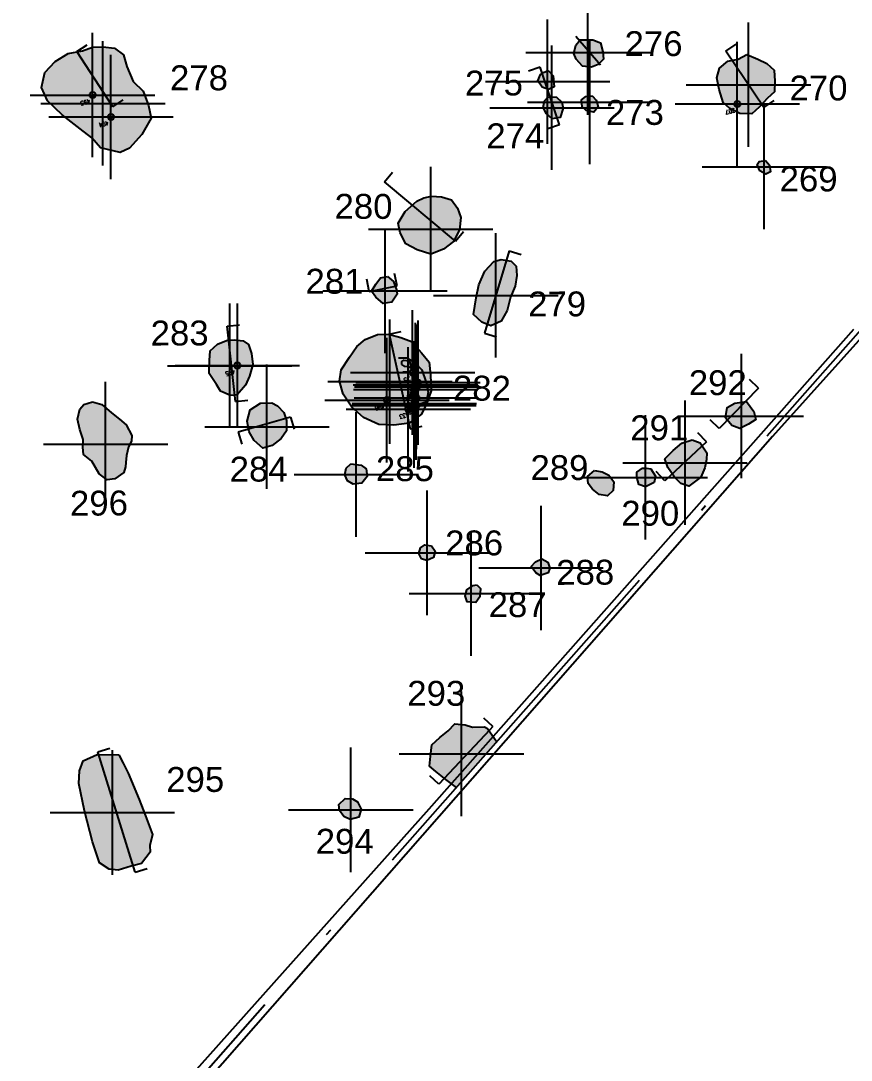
# Model space of a CAD drawing. Header units: millimetres. Extents: x 4462692 to 4462814, y 5793999 to 5794154.
# Drawn here: x 4462729.93 to 4462743.28, y 5794010.01 to 5794026.72 of the extents above; entities that cross this region are included whole.
import ezdxf
from ezdxf.enums import TextEntityAlignment as Align

# ---------------------------------------------------------------- set-up
doc = ezdxf.new("R2010")
doc.units = ezdxf.units.MM
doc.header["$PDMODE"] = 2
doc.header["$PDSIZE"] = -1
doc.linetypes.add('ACAD_ISO10W100', pattern=[18, 12, -3, 0, -3])
for name, color, linetype in [('00Befund', 36, 'Continuous'), ('00BefundNr', 36, 'Continuous'), ('00Profil', 5, 'Continuous'), ('Befunde Planum 2', 33, 'Continuous'), ('GGok', 50, 'Continuous'), ('GGuk', 7, 'Continuous'), ('Gruben', 252, 'Continuous'), ('GUK', 90, 'ACAD_ISO10W100'), ('Höhenpunkte Befunde', 7, 'Continuous'), ('Keramik Pl.1', 60, 'Continuous'), ('Pfosten', 254, 'Continuous'), ('Salzmünder Kultur', 132, 'Continuous'), ('SBZ EZ', 16, 'Continuous')]:
    doc.layers.add(name, color=color, linetype=linetype)
doc.styles.add('ROMANS', font='ROMANS.shx', dxfattribs={"width": 0.75})
doc.styles.get("Standard").update_dxf_attribs({"font": 'arial.ttf'})

# ---------------------------------------------------------------- blocks, each defined once
blk = doc.blocks.new('MESSPUNKT')
for p, q in [((0, -0.04), (0, 0.04)), ((0.04, 0), (-0.04, 0))]:
    blk.add_line(p, q)
blk.add_circle((0, 0), 0.05)
at = {"style": 'ROMANS', "width": 0.75, "flags": 1}
for tag, p in [('STANDPUNKT', (-0.06, -0.05)), ('MESSWERT', (-0.06, 0.05)), ('KOORDINATEN', (-0.06, -0.15))]:
    blk.add_attdef(tag, text='', height=0.07, dxfattribs=at).set_placement(p, align=Align.RIGHT)
at = {"style": 'ROMANS', "width": 0.75}
for tag, p in [('NUMMER', (0.06, 0.05)), ('INFO', (0.06, -0.15))]:
    blk.add_attdef(tag, p, '', height=0.07, dxfattribs=at)

msp = doc.modelspace()

# ---------------------------------------------------------------- hatches: boundary and pattern name
at = {"layer": 'Gruben'}
h = msp.add_hatch(color=256, dxfattribs=at)
h.dxf.hatch_style = 1
h.paths.add_polyline_path([(4462731.249, 5794026.304), (4462731.435, 5794026.284), (4462731.579, 5794026.176), (4462731.633, 5794025.987), (4462731.737, 5794025.746), (4462731.895, 5794025.593), (4462731.984, 5794025.36), (4462732.027, 5794025.156), (4462731.873, 5794024.894), (4462731.678, 5794024.677), (4462731.529, 5794024.606), (4462731.211, 5794024.678), (4462731.072, 5794024.843), (4462730.883, 5794024.986), (4462730.593, 5794025.208), (4462730.36, 5794025.438), (4462730.262, 5794025.649), (4462730.313, 5794025.891), (4462730.48, 5794026.066), (4462730.691, 5794026.194), (4462730.919, 5794026.242), (4462731.079, 5794026.299)])
h.paths.add_polyline_path([(4462737.891, 5794022.779), (4462737.902, 5794022.628), (4462737.878, 5794022.456), (4462737.802, 5794022.277), (4462737.747, 5794022.063), (4462737.651, 5794021.892), (4462737.487, 5794021.821), (4462737.341, 5794021.876), (4462737.206, 5794022.002), (4462737.248, 5794022.266), (4462737.293, 5794022.478), (4462737.387, 5794022.698), (4462737.534, 5794022.855), (4462737.654, 5794022.883), (4462737.813, 5794022.859)])
h.paths.add_polyline_path([(4462736.532, 5794023.904), (4462736.692, 5794023.894), (4462736.854, 5794023.844), (4462736.952, 5794023.712), (4462737.001, 5794023.562), (4462736.981, 5794023.36), (4462736.885, 5794023.176), (4462736.726, 5794023.05), (4462736.52, 5794022.968), (4462736.301, 5794023.038), (4462736.119, 5794023.136), (4462736.026, 5794023.313), (4462735.998, 5794023.467), (4462736.107, 5794023.655), (4462736.293, 5794023.824), (4462736.41, 5794023.876)])
h = msp.add_hatch(color=256, dxfattribs=at)
h.dxf.hatch_style = 1
h.paths.add_polyline_path([(4462731.507, 5794014.924), (4462731.577, 5794014.788), (4462731.656, 5794014.627), (4462731.83, 5794014.202), (4462731.933, 5794013.939), (4462732.045, 5794013.642), (4462732.005, 5794013.462), (4462732.01, 5794013.359), (4462731.869, 5794013.175), (4462731.702, 5794013.133), (4462731.496, 5794013.07), (4462731.352, 5794013.086), (4462731.196, 5794013.187), (4462731.081, 5794013.524), (4462730.953, 5794014.021), (4462730.86, 5794014.463), (4462730.872, 5794014.667), (4462730.929, 5794014.826), (4462731.158, 5794014.926)])
h.paths.add_polyline_path([(4462731.081, 5794020.597), (4462731.232, 5794020.556), (4462731.387, 5794020.418), (4462731.515, 5794020.318), (4462731.621, 5794020.225), (4462731.716, 5794020.058), (4462731.711, 5794019.964), (4462731.662, 5794019.874), (4462731.629, 5794019.733), (4462731.62, 5794019.623), (4462731.611, 5794019.551), (4462731.583, 5794019.458), (4462731.443, 5794019.358), (4462731.32, 5794019.342), (4462731.191, 5794019.438), (4462731.07, 5794019.642), (4462730.935, 5794019.749), (4462730.925, 5794019.868), (4462730.93, 5794019.993), (4462730.878, 5794020.151), (4462730.84, 5794020.317), (4462730.879, 5794020.478), (4462730.94, 5794020.553)])
h = msp.add_hatch(color=256, dxfattribs=at)
h.dxf.hatch_style = 1
h.paths.add_polyline_path([(4462737.582, 5794015.131), (4462737.433, 5794015.345), (4462737.382, 5794015.372), (4462737.189, 5794015.366), (4462737.073, 5794015.406), (4462736.906, 5794015.419), (4462736.798, 5794015.305), (4462736.536, 5794015.085), (4462736.499, 5794014.738), (4462736.76, 5794014.525), (4462736.933, 5794014.396)])
at = {"layer": 'Pfosten'}
h = msp.add_hatch(color=256, dxfattribs=at)
h.dxf.hatch_style = 1
h.paths.add_polyline_path([(4462724.484, 5794024.295), (4462724.648, 5794024.179), (4462724.772, 5794024.061), (4462724.796, 5794023.942), (4462724.817, 5794023.797), (4462724.856, 5794023.673), (4462724.791, 5794023.502), (4462724.662, 5794023.456), (4462724.476, 5794023.375), (4462724.325, 5794023.396), (4462724.125, 5794023.502), (4462724.022, 5794023.654), (4462723.951, 5794023.868), (4462724.012, 5794024.061), (4462724.153, 5794024.25), (4462724.361, 5794024.244)])
h.paths.add_polyline_path([(4462722.369, 5794023.151), (4462722.408, 5794023.069), (4462722.423, 5794022.934), (4462722.33, 5794022.901), (4462722.216, 5794022.935), (4462722.116, 5794023.012), (4462722.128, 5794023.158), (4462722.247, 5794023.194)])
h.paths.add_polyline_path([(4462721.482, 5794022.283), (4462721.61, 5794022.216), (4462721.709, 5794022.114), (4462721.793, 5794021.882), (4462721.681, 5794021.733), (4462721.574, 5794021.61), (4462721.366, 5794021.582), (4462721.146, 5794021.658), (4462721.082, 5794021.803), (4462721.082, 5794021.996), (4462721.129, 5794022.155), (4462721.245, 5794022.296), (4462721.367, 5794022.31)])
h.paths.add_polyline_path([(4462717.662, 5794023.045), (4462717.86, 5794023.089), (4462718.034, 5794023.045), (4462718.254, 5794022.932), (4462718.397, 5794022.851), (4462718.533, 5794022.791), (4462718.604, 5794022.585), (4462718.557, 5794022.462), (4462718.43, 5794022.319), (4462718.288, 5794022.32), (4462718.028, 5794022.329), (4462717.813, 5794022.426), (4462717.607, 5794022.551), (4462717.462, 5794022.699), (4462717.421, 5794022.849), (4462717.485, 5794022.972)])
h.paths.add_polyline_path([(4462701.113, 5794024.721), (4462701.15, 5794024.678), (4462701.152, 5794024.527), (4462701.147, 5794024.455), (4462701.073, 5794024.404), (4462700.955, 5794024.412), (4462700.885, 5794024.482), (4462700.856, 5794024.628), (4462700.9, 5794024.735), (4462700.963, 5794024.834), (4462701.046, 5794024.824)])
h.paths.add_polyline_path([(4462700.231, 5794024.686), (4462700.352, 5794024.597), (4462700.35, 5794024.457), (4462700.3, 5794024.378), (4462700.211, 5794024.315), (4462700.117, 5794024.235), (4462699.99, 5794024.257), (4462699.901, 5794024.351), (4462699.868, 5794024.477), (4462699.918, 5794024.566), (4462700.021, 5794024.662), (4462700.13, 5794024.744)])
h.paths.add_polyline_path([(4462702.745, 5794032.034), (4462702.859, 5794031.934), (4462702.854, 5794031.818), (4462702.873, 5794031.777), (4462702.803, 5794031.653), (4462702.723, 5794031.552), (4462702.643, 5794031.537), (4462702.525, 5794031.604), (4462702.458, 5794031.69), (4462702.438, 5794031.799), (4462702.482, 5794031.941), (4462702.539, 5794032.035), (4462702.637, 5794032.059)])
h.paths.add_polyline_path([(4462705.1, 5794032.308), (4462705.121, 5794032.217), (4462705.033, 5794032.109), (4462704.925, 5794032.061), (4462704.922, 5794032.181), (4462704.936, 5794032.273), (4462705.019, 5794032.34)])
h.paths.add_polyline_path([(4462712.166, 5794029.996), (4462712.198, 5794029.914), (4462712.201, 5794029.789), (4462712.174, 5794029.704), (4462712.124, 5794029.614), (4462712.034, 5794029.557), (4462711.927, 5794029.539), (4462711.834, 5794029.563), (4462711.762, 5794029.665), (4462711.706, 5794029.789), (4462711.789, 5794029.91), (4462711.849, 5794029.96), (4462711.95, 5794030.048)])
h.paths.add_polyline_path([(4462710.492, 5794031.144), (4462710.513, 5794031.116), (4462710.529, 5794031.025), (4462710.428, 5794030.932), (4462710.353, 5794030.979), (4462710.307, 5794031.068), (4462710.339, 5794031.144), (4462710.395, 5794031.17)])
h.paths.add_polyline_path([(4462712.942, 5794032.802), (4462712.998, 5794032.702), (4462713.019, 5794032.65), (4462712.983, 5794032.548), (4462712.909, 5794032.537), (4462712.835, 5794032.561), (4462712.769, 5794032.638), (4462712.741, 5794032.735), (4462712.844, 5794032.796)])
h.paths.add_polyline_path([(4462724.84, 5794022.267), (4462724.914, 5794022.163), (4462724.908, 5794022.073), (4462724.889, 5794021.966), (4462724.772, 5794021.93), (4462724.652, 5794021.969), (4462724.58, 5794022.062), (4462724.604, 5794022.178), (4462724.638, 5794022.248), (4462724.714, 5794022.256)])
h.paths.add_polyline_path([(4462734.198, 5794020.296), (4462734.198, 5794020.133), (4462734.116, 5794020.008), (4462733.972, 5794019.895), (4462733.82, 5794019.851), (4462733.678, 5794019.976), (4462733.598, 5794020.116), (4462733.57, 5794020.286), (4462733.614, 5794020.468), (4462733.781, 5794020.575), (4462733.965, 5794020.58), (4462734.056, 5794020.532), (4462734.156, 5794020.427)])
h.paths.add_polyline_path([(4462739.154, 5794019.494), (4462739.274, 5794019.469), (4462739.381, 5794019.416), (4462739.46, 5794019.31), (4462739.452, 5794019.172), (4462739.361, 5794019.086), (4462739.229, 5794019.107), (4462739.12, 5794019.195), (4462739.05, 5794019.283), (4462739.038, 5794019.398)])
h.paths.add_polyline_path([(4462741.596, 5794020.602), (4462741.655, 5794020.523), (4462741.713, 5794020.44), (4462741.746, 5794020.315), (4462741.628, 5794020.239), (4462741.486, 5794020.169), (4462741.361, 5794020.216), (4462741.259, 5794020.342), (4462741.287, 5794020.507), (4462741.407, 5794020.573)])
h.paths.add_polyline_path([(4462740.724, 5794019.984), (4462740.848, 5794019.938), (4462740.959, 5794019.776), (4462740.953, 5794019.669), (4462740.923, 5794019.536), (4462740.861, 5794019.385), (4462740.669, 5794019.243), (4462740.542, 5794019.286), (4462740.436, 5794019.386), (4462740.329, 5794019.543), (4462740.283, 5794019.681), (4462740.417, 5794019.813), (4462740.555, 5794019.931)])
h.paths.add_polyline_path([(4462739.99, 5794019.531), (4462740.056, 5794019.518), (4462740.131, 5794019.4), (4462740.112, 5794019.298), (4462739.974, 5794019.231), (4462739.867, 5794019.27), (4462739.83, 5794019.388), (4462739.832, 5794019.465), (4462739.926, 5794019.531)])
h.paths.add_polyline_path([(4462739.126, 5794026.415), (4462739.246, 5794026.367), (4462739.286, 5794026.222), (4462739.294, 5794026.108), (4462739.21, 5794026.02), (4462739.103, 5794025.977), (4462738.959, 5794025.992), (4462738.858, 5794026.103), (4462738.822, 5794026.197), (4462738.854, 5794026.332), (4462738.922, 5794026.417)])
h.paths.add_polyline_path([(4462738.408, 5794025.921), (4462738.485, 5794025.84), (4462738.502, 5794025.663), (4462738.411, 5794025.617), (4462738.308, 5794025.656), (4462738.24, 5794025.756), (4462738.282, 5794025.861), (4462738.33, 5794025.893)])
h.paths.add_polyline_path([(4462738.406, 5794025.498), (4462738.543, 5794025.494), (4462738.627, 5794025.414), (4462738.647, 5794025.318), (4462738.599, 5794025.167), (4462738.471, 5794025.144), (4462738.378, 5794025.225), (4462738.328, 5794025.327), (4462738.347, 5794025.438)])
h.paths.add_polyline_path([(4462739.113, 5794025.516), (4462739.177, 5794025.448), (4462739.211, 5794025.337), (4462739.141, 5794025.254), (4462739.016, 5794025.282), (4462738.955, 5794025.339), (4462738.943, 5794025.453), (4462739.014, 5794025.503)])
h.paths.add_polyline_path([(4462741.9, 5794024.475), (4462741.963, 5794024.403), (4462741.979, 5794024.294), (4462741.906, 5794024.257), (4462741.812, 5794024.309), (4462741.767, 5794024.412), (4462741.8, 5794024.463)])
h.paths.add_polyline_path([(4462745.825, 5794026.893), (4462745.95, 5794026.881), (4462745.997, 5794026.771), (4462745.949, 5794026.625), (4462745.843, 5794026.595), (4462745.744, 5794026.613), (4462745.652, 5794026.718), (4462745.69, 5794026.829)])
h.paths.add_polyline_path([(4462746.574, 5794026.909), (4462746.679, 5794026.85), (4462746.693, 5794026.736), (4462746.645, 5794026.608), (4462746.578, 5794026.582), (4462746.416, 5794026.691), (4462746.408, 5794026.777), (4462746.455, 5794026.872)])
h.paths.add_polyline_path([(4462746.244, 5794026.391), (4462746.366, 5794026.354), (4462746.374, 5794026.252), (4462746.299, 5794026.143), (4462746.183, 5794026.141), (4462746.123, 5794026.202), (4462746.153, 5794026.312)])
h.paths.add_polyline_path([(4462745.601, 5794030.735), (4462745.729, 5794030.729), (4462745.853, 5794030.676), (4462745.88, 5794030.549), (4462745.875, 5794030.392), (4462745.791, 5794030.261), (4462745.623, 5794030.267), (4462745.51, 5794030.373), (4462745.468, 5794030.505), (4462745.485, 5794030.657)])
h.paths.add_polyline_path([(4462739.935, 5794028.257), (4462740.045, 5794028.186), (4462740.048, 5794028.109), (4462739.964, 5794027.998), (4462739.874, 5794027.952), (4462739.757, 5794028.014), (4462739.741, 5794028.119), (4462739.796, 5794028.236)])
h.paths.add_polyline_path([(4462739.591, 5794027.958), (4462739.713, 5794027.912), (4462739.752, 5794027.793), (4462739.743, 5794027.652), (4462739.635, 5794027.592), (4462739.493, 5794027.569), (4462739.404, 5794027.667), (4462739.397, 5794027.775), (4462739.444, 5794027.882)])
h = msp.add_hatch(color=256, dxfattribs=at)
h.dxf.hatch_style = 1
h.paths.add_polyline_path([(4462738.401, 5794018.019), (4462738.433, 5794017.924), (4462738.408, 5794017.846), (4462738.278, 5794017.807), (4462738.211, 5794017.846), (4462738.136, 5794017.948), (4462738.205, 5794018.027), (4462738.305, 5794018.075)])
h.paths.add_polyline_path([(4462737.26, 5794017.657), (4462737.32, 5794017.596), (4462737.309, 5794017.462), (4462737.246, 5794017.369), (4462737.106, 5794017.382), (4462737.072, 5794017.479), (4462737.1, 5794017.575), (4462737.202, 5794017.646)])
h.paths.add_polyline_path([(4462735.826, 5794022.609), (4462735.922, 5794022.533), (4462735.97, 5794022.399), (4462735.978, 5794022.327), (4462735.894, 5794022.198), (4462735.754, 5794022.177), (4462735.639, 5794022.282), (4462735.569, 5794022.375), (4462735.637, 5794022.486), (4462735.714, 5794022.588)])
h = msp.add_hatch(color=256, dxfattribs=at)
h.dxf.hatch_style = 1
h.paths.add_polyline_path([(4462711.874, 5794010.228), (4462711.971, 5794010.089), (4462712.041, 5794009.985), (4462712.038, 5794009.823), (4462711.945, 5794009.756), (4462711.741, 5794009.804), (4462711.616, 5794009.819), (4462711.57, 5794009.916), (4462711.557, 5794010.085), (4462711.66, 5794010.183), (4462711.765, 5794010.212)])
h.paths.add_polyline_path([(4462716.897, 5794017.399), (4462716.987, 5794017.329), (4462716.936, 5794017.171), (4462716.904, 5794017.136), (4462716.774, 5794017.145), (4462716.714, 5794017.219), (4462716.751, 5794017.317), (4462716.791, 5794017.403)])
h.paths.add_polyline_path([(4462717.551, 5794017.509), (4462717.653, 5794017.415), (4462717.625, 5794017.274), (4462717.599, 5794017.172), (4462717.464, 5794017.127), (4462717.307, 5794017.178), (4462717.229, 5794017.294), (4462717.278, 5794017.399), (4462717.368, 5794017.507)])
h.paths.add_polyline_path([(4462721.565, 5794018.173), (4462721.752, 5794018.136), (4462721.79, 5794018.027), (4462721.845, 5794017.899), (4462721.745, 5794017.781), (4462721.66, 5794017.758), (4462721.483, 5794017.75), (4462721.394, 5794017.903), (4462721.334, 5794018.013), (4462721.425, 5794018.145)])
h.paths.add_polyline_path([(4462726.593, 5794005.94), (4462726.722, 5794005.883), (4462726.758, 5794005.8), (4462726.774, 5794005.644), (4462726.744, 5794005.545), (4462726.616, 5794005.518), (4462726.452, 5794005.601), (4462726.377, 5794005.727), (4462726.43, 5794005.85), (4462726.499, 5794005.921)])
h.paths.add_polyline_path([(4462735.262, 5794014.212), (4462735.343, 5794014.166), (4462735.401, 5794014.048), (4462735.364, 5794013.92), (4462735.226, 5794013.881), (4462735.121, 5794013.931), (4462735.051, 5794014.027), (4462735.043, 5794014.125), (4462735.141, 5794014.22)])
h.paths.add_polyline_path([(4462735.234, 5794019.602), (4462735.399, 5794019.577), (4462735.48, 5794019.518), (4462735.497, 5794019.397), (4462735.414, 5794019.291), (4462735.27, 5794019.272), (4462735.18, 5794019.328), (4462735.137, 5794019.423), (4462735.161, 5794019.528)])
h.paths.add_polyline_path([(4462727.025, 5794016.42), (4462727.124, 5794016.323), (4462727.135, 5794016.189), (4462727.08, 5794016.023), (4462726.979, 5794015.956), (4462726.835, 5794015.946), (4462726.711, 5794016.045), (4462726.705, 5794016.144), (4462726.72, 5794016.312), (4462726.823, 5794016.407), (4462726.93, 5794016.433)])
h = msp.add_hatch(color=256, dxfattribs=at)
h.dxf.hatch_style = 1
h.paths.add_polyline_path([(4462736.53, 5794018.281), (4462736.589, 5794018.194), (4462736.563, 5794018.092), (4462736.454, 5794018.046), (4462736.368, 5794018.075), (4462736.327, 5794018.156), (4462736.356, 5794018.247), (4462736.424, 5794018.3)])
at = {"layer": 'Salzmünder Kultur'}
h = msp.add_hatch(color=256, dxfattribs=at)
h.dxf.hatch_style = 1
h.paths.add_polyline_path([(4462741.601, 5794026.181), (4462741.778, 5794026.103), (4462741.924, 5794026.034), (4462742.041, 5794025.929), (4462742.05, 5794025.754), (4462742.046, 5794025.581), (4462741.932, 5794025.477), (4462741.8, 5794025.332), (4462741.681, 5794025.228), (4462741.49, 5794025.234), (4462741.328, 5794025.315), (4462741.22, 5794025.409), (4462741.154, 5794025.62), (4462741.116, 5794025.803), (4462741.159, 5794025.963), (4462741.297, 5794026.071), (4462741.464, 5794026.107)])
h = msp.add_hatch(color=256, dxfattribs=at)
h.dxf.hatch_style = 1
h.paths.add_polyline_path([(4462733.359, 5794021.593), (4462733.505, 5794021.578), (4462733.588, 5794021.519), (4462733.636, 5794021.373), (4462733.657, 5794021.196), (4462733.603, 5794021.01), (4462733.539, 5794020.865), (4462733.405, 5794020.708), (4462733.301, 5794020.699), (4462733.137, 5794020.766), (4462733.074, 5794020.878), (4462732.955, 5794021.053), (4462732.964, 5794021.261), (4462732.971, 5794021.414), (4462733.092, 5794021.523), (4462733.237, 5794021.581)])
at = {"layer": 'SBZ EZ'}
h = msp.add_hatch(color=256, dxfattribs=at)
h.dxf.hatch_style = 1
h.paths.add_polyline_path([(4462735.838, 5794021.685), (4462736.039, 5794021.633), (4462736.21, 5794021.567), (4462736.368, 5794021.384), (4462736.495, 5794021.235), (4462736.518, 5794021.025), (4462736.526, 5794020.771), (4462736.456, 5794020.575), (4462736.372, 5794020.401), (4462736.174, 5794020.255), (4462735.926, 5794020.221), (4462735.687, 5794020.233), (4462735.438, 5794020.345), (4462735.249, 5794020.511), (4462735.113, 5794020.719), (4462735.052, 5794020.927), (4462735.077, 5794021.112), (4462735.211, 5794021.316), (4462735.332, 5794021.488), (4462735.465, 5794021.601), (4462735.664, 5794021.681)])

# ---------------------------------------------------------------- linework, layer by layer
at = {"layer": '00Befund'}
for points in [[(4462739.126, 5794026.415, 52.705), (4462739.246, 5794026.367, 52.705), (4462739.286, 5794026.222, 52.711), (4462739.294, 5794026.108, 52.713), (4462739.21, 5794026.02, 52.691), (4462739.103, 5794025.977, 52.697), (4462738.959, 5794025.992, 52.709), (4462738.858, 5794026.103, 52.697), (4462738.822, 5794026.197, 52.699), (4462738.854, 5794026.332, 52.71), (4462738.922, 5794026.417, 52.671)], [(4462731.249, 5794026.304, 52.796), (4462731.435, 5794026.284, 52.809), (4462731.579, 5794026.176, 52.805), (4462731.633, 5794025.987, 52.806), (4462731.737, 5794025.746, 52.812), (4462731.895, 5794025.593, 52.797), (4462731.984, 5794025.36, 52.818), (4462732.027, 5794025.156, 52.839), (4462731.873, 5794024.894, 52.859), (4462731.678, 5794024.677, 52.844), (4462731.529, 5794024.606, 52.844), (4462731.211, 5794024.678, 52.848), (4462731.072, 5794024.843, 52.84), (4462730.883, 5794024.986, 52.842), (4462730.593, 5794025.208, 52.839), (4462730.36, 5794025.438, 52.818), (4462730.262, 5794025.649, 52.833), (4462730.313, 5794025.891, 52.851), (4462730.48, 5794026.066, 52.847), (4462730.691, 5794026.194, 52.826), (4462730.919, 5794026.242, 52.827), (4462731.079, 5794026.299, 52.817)], [(4462741.601, 5794026.181, 52.652), (4462741.778, 5794026.103, 52.663), (4462741.924, 5794026.034, 52.667), (4462742.041, 5794025.929, 52.668), (4462742.05, 5794025.754, 52.67), (4462742.046, 5794025.581, 52.655), (4462741.932, 5794025.477, 52.673), (4462741.8, 5794025.332, 52.656), (4462741.681, 5794025.228, 52.642), (4462741.49, 5794025.234, 52.673), (4462741.328, 5794025.315, 52.66), (4462741.22, 5794025.409, 52.654), (4462741.154, 5794025.62, 52.667), (4462741.116, 5794025.803, 52.663), (4462741.159, 5794025.963, 52.647), (4462741.297, 5794026.071, 52.635), (4462741.464, 5794026.107, 52.648)], [(4462738.408, 5794025.921, 52.689), (4462738.485, 5794025.84, 52.713), (4462738.502, 5794025.663, 52.726), (4462738.411, 5794025.617, 52.715), (4462738.308, 5794025.656, 52.717), (4462738.24, 5794025.756, 52.727), (4462738.282, 5794025.861, 52.721), (4462738.33, 5794025.893, 52.717)], [(4462738.406, 5794025.498, 52.724), (4462738.543, 5794025.494, 52.72), (4462738.627, 5794025.414, 52.712), (4462738.647, 5794025.318, 52.719), (4462738.599, 5794025.167, 52.732), (4462738.471, 5794025.144, 52.73), (4462738.378, 5794025.225, 52.733), (4462738.328, 5794025.327, 52.739), (4462738.347, 5794025.438, 52.737)], [(4462739.113, 5794025.516, 52.707), (4462739.177, 5794025.448, 52.715), (4462739.211, 5794025.337, 52.717), (4462739.141, 5794025.254, 52.714), (4462739.016, 5794025.282, 52.712), (4462738.955, 5794025.339, 52.711), (4462738.943, 5794025.453, 52.719), (4462739.014, 5794025.503, 52.707)], [(4462741.9, 5794024.475, 52.654), (4462741.963, 5794024.403, 52.656), (4462741.979, 5794024.294, 52.654), (4462741.906, 5794024.257, 52.66), (4462741.812, 5794024.309, 52.667), (4462741.767, 5794024.412, 52.665), (4462741.8, 5794024.463, 52.663)], [(4462736.532, 5794023.904, 52.717), (4462736.692, 5794023.894, 52.728), (4462736.854, 5794023.844, 52.738), (4462736.952, 5794023.712, 52.732), (4462737.001, 5794023.562, 52.735), (4462736.981, 5794023.36, 52.751), (4462736.885, 5794023.176, 52.739), (4462736.726, 5794023.05, 52.732), (4462736.52, 5794022.968, 52.731), (4462736.301, 5794023.038, 52.721), (4462736.119, 5794023.136, 52.731), (4462736.026, 5794023.313, 52.738), (4462735.998, 5794023.467, 52.734), (4462736.107, 5794023.655, 52.731), (4462736.293, 5794023.824, 52.724), (4462736.41, 5794023.876, 52.734)], [(4462737.891, 5794022.779, 52.705), (4462737.902, 5794022.628, 52.704), (4462737.878, 5794022.456, 52.682), (4462737.802, 5794022.277, 52.676), (4462737.747, 5794022.063, 52.684), (4462737.651, 5794021.892, 52.684), (4462737.487, 5794021.821, 52.683), (4462737.341, 5794021.876, 52.697), (4462737.206, 5794022.002, 52.682), (4462737.248, 5794022.266, 52.71), (4462737.293, 5794022.478, 52.696), (4462737.387, 5794022.698, 52.697), (4462737.534, 5794022.855, 52.704), (4462737.654, 5794022.883, 52.708), (4462737.813, 5794022.859, 52.713)], [(4462735.826, 5794022.609, 52.729), (4462735.922, 5794022.533, 52.733), (4462735.97, 5794022.399, 52.731), (4462735.978, 5794022.327, 52.743), (4462735.894, 5794022.198, 52.739), (4462735.754, 5794022.177, 52.735), (4462735.639, 5794022.282, 52.728), (4462735.569, 5794022.375, 52.735), (4462735.637, 5794022.486, 52.732), (4462735.714, 5794022.588, 52.734)], [(4462733.359, 5794021.593, 52.787), (4462733.505, 5794021.578, 52.798), (4462733.588, 5794021.519, 52.802), (4462733.636, 5794021.373, 52.794), (4462733.657, 5794021.196, 52.797), (4462733.603, 5794021.01, 52.76), (4462733.539, 5794020.865, 52.78), (4462733.405, 5794020.708, 52.769), (4462733.301, 5794020.699, 52.777), (4462733.137, 5794020.766, 52.742), (4462733.074, 5794020.878, 52.761), (4462732.955, 5794021.053, 52.776), (4462732.964, 5794021.261, 52.787), (4462732.971, 5794021.414, 52.806), (4462733.092, 5794021.523, 52.807), (4462733.237, 5794021.581, 52.817)], [(4462735.838, 5794021.685, 52.726), (4462736.039, 5794021.633, 52.733), (4462736.21, 5794021.567, 52.732), (4462736.368, 5794021.384, 52.73), (4462736.495, 5794021.235, 52.729), (4462736.518, 5794021.025, 52.706), (4462736.526, 5794020.771, 52.72), (4462736.456, 5794020.575, 52.708), (4462736.372, 5794020.401, 52.715), (4462736.174, 5794020.255, 52.713), (4462735.926, 5794020.221, 52.715), (4462735.687, 5794020.233, 52.75), (4462735.438, 5794020.345, 52.749), (4462735.249, 5794020.511, 52.736), (4462735.113, 5794020.719, 52.758), (4462735.052, 5794020.927, 52.75), (4462735.077, 5794021.112, 52.747), (4462735.211, 5794021.316, 52.744), (4462735.332, 5794021.488, 52.741), (4462735.465, 5794021.601, 52.721), (4462735.664, 5794021.681, 52.731)], [(4462731.081, 5794020.597, 52.748), (4462731.232, 5794020.556, 52.751), (4462731.387, 5794020.418, 52.738), (4462731.515, 5794020.318, 52.739), (4462731.621, 5794020.225, 52.755), (4462731.716, 5794020.058, 52.761), (4462731.711, 5794019.964, 52.761), (4462731.662, 5794019.874, 52.76), (4462731.629, 5794019.733, 52.751), (4462731.62, 5794019.623, 52.731), (4462731.611, 5794019.551, 52.735), (4462731.583, 5794019.458, 52.726), (4462731.443, 5794019.358, 52.741), (4462731.32, 5794019.342, 52.735), (4462731.191, 5794019.438, 52.743), (4462731.07, 5794019.642, 52.719), (4462730.935, 5794019.749, 52.742), (4462730.925, 5794019.868, 52.742), (4462730.93, 5794019.993, 52.733), (4462730.878, 5794020.151, 52.746), (4462730.84, 5794020.317, 52.749), (4462730.879, 5794020.478, 52.751), (4462730.94, 5794020.553, 52.747)], [(4462734.198, 5794020.296, 52.757), (4462734.198, 5794020.133, 52.747), (4462734.116, 5794020.008, 52.772), (4462733.972, 5794019.895, 52.75), (4462733.82, 5794019.851, 52.742), (4462733.678, 5794019.976, 52.75), (4462733.598, 5794020.116, 52.75), (4462733.57, 5794020.286, 52.744), (4462733.614, 5794020.468, 52.758), (4462733.781, 5794020.575, 52.757), (4462733.965, 5794020.58, 52.779), (4462734.056, 5794020.532, 52.774), (4462734.156, 5794020.427, 52.782)], [(4462741.596, 5794020.602, 52.771), (4462741.655, 5794020.523, 52.778), (4462741.713, 5794020.44, 52.779), (4462741.746, 5794020.315, 52.771), (4462741.628, 5794020.239, 52.771), (4462741.486, 5794020.169, 52.769), (4462741.361, 5794020.216, 52.752), (4462741.259, 5794020.342, 52.757), (4462741.287, 5794020.507, 52.765), (4462741.407, 5794020.573, 52.769)], [(4462740.724, 5794019.984, 52.723), (4462740.848, 5794019.938, 52.738), (4462740.959, 5794019.776, 52.735), (4462740.953, 5794019.669, 52.727), (4462740.923, 5794019.536, 52.746), (4462740.861, 5794019.385, 52.733), (4462740.669, 5794019.243, 52.736), (4462740.542, 5794019.286, 52.727), (4462740.436, 5794019.386, 52.728), (4462740.329, 5794019.543, 52.724), (4462740.283, 5794019.681, 52.721), (4462740.417, 5794019.813, 52.72), (4462740.555, 5794019.931, 52.725)], [(4462735.234, 5794019.602, 52.722), (4462735.399, 5794019.577, 52.718), (4462735.48, 5794019.518, 52.712), (4462735.497, 5794019.397, 52.702), (4462735.414, 5794019.291, 52.716), (4462735.27, 5794019.272, 52.72), (4462735.18, 5794019.328, 52.724), (4462735.137, 5794019.423, 52.729), (4462735.161, 5794019.528, 52.735)], [(4462739.154, 5794019.494, 52.671), (4462739.274, 5794019.469, 52.684), (4462739.381, 5794019.416, 52.685), (4462739.46, 5794019.31, 52.684), (4462739.452, 5794019.172, 52.693), (4462739.361, 5794019.086, 52.69), (4462739.229, 5794019.107, 52.683), (4462739.12, 5794019.195, 52.678), (4462739.05, 5794019.283, 52.685), (4462739.038, 5794019.398, 52.684)], [(4462739.99, 5794019.531, 52.693), (4462740.056, 5794019.518, 52.704), (4462740.131, 5794019.4, 52.709), (4462740.112, 5794019.298, 52.71), (4462739.974, 5794019.231, 52.7), (4462739.867, 5794019.27, 52.689), (4462739.83, 5794019.388, 52.681), (4462739.832, 5794019.465, 52.7), (4462739.926, 5794019.531, 52.689)], [(4462736.53, 5794018.281, 52.645), (4462736.589, 5794018.194, 52.661), (4462736.563, 5794018.092, 52.669), (4462736.454, 5794018.046, 52.652), (4462736.368, 5794018.075, 52.659), (4462736.327, 5794018.156, 52.658), (4462736.356, 5794018.247, 52.65), (4462736.424, 5794018.3, 52.655)], [(4462738.401, 5794018.019, 52.642), (4462738.433, 5794017.924, 52.651), (4462738.408, 5794017.846, 52.65), (4462738.278, 5794017.807, 52.647), (4462738.211, 5794017.846, 52.642), (4462738.136, 5794017.948, 52.647), (4462738.205, 5794018.027, 52.655), (4462738.305, 5794018.075, 52.638)], [(4462737.26, 5794017.657, 52.638), (4462737.32, 5794017.596, 52.632), (4462737.309, 5794017.462, 52.637), (4462737.246, 5794017.369, 52.658), (4462737.106, 5794017.382, 52.656), (4462737.072, 5794017.479, 52.655), (4462737.1, 5794017.575, 52.656), (4462737.202, 5794017.646, 52.656)], [(4462731.507, 5794014.924, 52.754), (4462731.577, 5794014.788, 52.748), (4462731.656, 5794014.627, 52.744), (4462731.83, 5794014.202, 52.759), (4462731.933, 5794013.939, 52.744), (4462732.045, 5794013.642, 52.758), (4462732.005, 5794013.462, 52.772), (4462732.01, 5794013.359, 52.787), (4462731.869, 5794013.175, 52.784), (4462731.702, 5794013.133, 52.77), (4462731.496, 5794013.07, 52.779), (4462731.352, 5794013.086, 52.77), (4462731.196, 5794013.187, 52.772), (4462731.081, 5794013.524, 52.754), (4462730.953, 5794014.021, 52.757), (4462730.86, 5794014.463, 52.765), (4462730.872, 5794014.667, 52.771), (4462730.929, 5794014.826, 52.758), (4462731.158, 5794014.926, 52.756)], [(4462735.262, 5794014.212, 52.717), (4462735.343, 5794014.166, 52.72), (4462735.401, 5794014.048, 52.716), (4462735.364, 5794013.92, 52.699), (4462735.226, 5794013.881, 52.701), (4462735.121, 5794013.931, 52.711), (4462735.051, 5794014.027, 52.716), (4462735.043, 5794014.125, 52.707), (4462735.141, 5794014.22, 52.709)]]:
    msp.add_polyline3d(points, close=True, dxfattribs=at)
for points in [[(4462736.933, 5794014.396, 53.209), (4462736.76, 5794014.525, 52.71), (4462736.602, 5794014.655, 52.708), (4462736.499, 5794014.738, 52.707), (4462736.518, 5794014.898, 52.711), (4462736.536, 5794015.085, 52.702), (4462736.663, 5794015.199, 52.724), (4462736.798, 5794015.305, 52.72), (4462736.906, 5794015.419, 52.725), (4462737.073, 5794015.406, 52.724), (4462737.189, 5794015.366, 52.736), (4462737.382, 5794015.372, 52.729), (4462737.433, 5794015.345, 52.735), (4462737.582, 5794015.131, 53.227)], [(4462736.891, 5794014.427, 52.737), (4462736.891, 5794014.427, 52.737)]]:
    msp.add_polyline3d(points, dxfattribs=at)
at = {"layer": '00Profil'}
for p, q in [((4462730.828, 5794026.229, 52.822), (4462730.996, 5794026.338, 52.822)), ((4462741.265, 5794026.235, 52.658), (4462741.431, 5794026.346, 52.658)), ((4462738.281, 5794025.977, 52.669), (4462738.091, 5794025.914, 52.669)), ((4462731.407, 5794025.338, 52.846), (4462731.572, 5794025.451, 52.846)), ((4462741.873, 5794025.328, 52.655), (4462742.039, 5794025.439, 52.655)), ((4462738.589, 5794025.048, 52.68), (4462738.399, 5794024.985, 52.68)), ((4462735.774, 5794024.135, 52.76), (4462735.902, 5794024.288, 52.76)), ((4462736.918, 5794023.18, 52.718), (4462737.046, 5794023.334, 52.718)), ((4462737.781, 5794023.024, 52.723), (4462737.973, 5794022.966, 52.723)), ((4462735.532, 5794022.372, 52.735), (4462735.491, 5794022.568, 52.735)), ((4462735.978, 5794022.463, 52.731), (4462735.938, 5794022.659, 52.731)), ((4462733.245, 5794021.813, 52.803), (4462733.444, 5794021.835, 52.803)), ((4462735.849, 5794021.686, 52.725), (4462736.044, 5794021.729, 52.725)), ((4462737.384, 5794021.698, 52.702), (4462737.575, 5794021.641, 52.702)), ((4462741.786, 5794020.816, 52.74), (4462741.642, 5794020.955, 52.74)), ((4462733.383, 5794020.602, 52.722), (4462733.581, 5794020.624, 52.722)), ((4462734.267, 5794020.349, 52.765), (4462734.322, 5794020.157, 52.765)), ((4462741.156, 5794020.17, 52.752), (4462741.013, 5794020.309, 52.752)), ((4462733.425, 5794020.109, 52.748), (4462733.48, 5794019.917, 52.748)), ((4462736.186, 5794020.164, 52.72), (4462736.381, 5794020.207, 52.72)), ((4462740.95, 5794019.955, 52.74), (4462740.813, 5794020.101, 52.74)), ((4462740.281, 5794019.329, 52.72), (4462740.144, 5794019.475, 52.72)), ((4462737.518, 5794015.376, 52.726), (4462737.372, 5794015.513, 52.726)), ((4462731.169, 5794014.971, 52.735), (4462731.361, 5794015.03, 52.735)), ((4462736.648, 5794014.449, 52.696), (4462736.502, 5794014.586, 52.696)), ((4462731.768, 5794013.034, 52.78), (4462731.959, 5794013.093, 52.78))]:
    msp.add_line(p, q, dxfattribs=at)
for points in [[(4462738.85, 5794026.473, 52.688), (4462739.25, 5794026.015, 52.705)], [(4462731.407, 5794025.338, 52.846), (4462731.407, 5794025.338, 52.846), (4462730.828, 5794026.229, 52.822)], [(4462741.873, 5794025.328, 52.655), (4462741.265, 5794026.235, 52.658)], [(4462738.589, 5794025.048, 52.68), (4462738.281, 5794025.977, 52.669)], [(4462736.918, 5794023.18, 52.718), (4462735.774, 5794024.135, 52.76)], [(4462737.781, 5794023.024, 52.723), (4462737.384, 5794021.698, 52.702)], [(4462735.532, 5794022.372, 52.735), (4462735.978, 5794022.463, 52.731)], [(4462733.383, 5794020.602, 52.722), (4462733.245, 5794021.813, 52.803)], [(4462735.849, 5794021.686, 52.725), (4462736.186, 5794020.164, 52.72)], [(4462741.786, 5794020.816, 52.74), (4462741.156, 5794020.17, 52.752)], [(4462734.267, 5794020.349, 52.765), (4462733.59, 5794020.156, 52.751), (4462733.425, 5794020.109, 52.748)], [(4462740.95, 5794019.955, 52.74), (4462740.281, 5794019.329, 52.72)], [(4462737.518, 5794015.376, 52.726), (4462737.468, 5794015.323, 52.724), (4462736.648, 5794014.449, 52.696)], [(4462731.768, 5794013.034, 52.78), (4462731.169, 5794014.971, 52.735)]]:
    msp.add_polyline3d(points, dxfattribs=at)
at = {"layer": 'Befunde Planum 2'}
for points in [[(4462736.002, 5794021.304, 52.335), (4462736.137, 5794021.306, 52.319), (4462736.272, 5794021.219, 52.33), (4462736.378, 5794021.11, 52.326), (4462736.443, 5794020.908, 52.336), (4462736.479, 5794020.754, 52.338), (4462736.462, 5794020.668, 52.341), (4462736.462, 5794020.597, 52.345), (4462736.375, 5794020.57, 52.339), (4462736.277, 5794020.444, 52.33), (4462736.206, 5794020.406, 52.329)], [(4462736.068, 5794021.081, 52.339), (4462736.173, 5794021.077, 52.34), (4462736.241, 5794021.011, 52.347), (4462736.246, 5794020.852, 52.35), (4462736.221, 5794020.749, 52.343), (4462736.123, 5794020.625, 52.347)]]:
    msp.add_polyline3d(points, dxfattribs=at)
at = {"layer": 'GGok'}
msp.add_polyline3d([(4462777.829, 5794061.092, 52.781), (4462771.76, 5794054.059, 52.782), (4462765.534, 5794047.042, 53.057), (4462759.669, 5794040.206, 53.145), (4462753.454, 5794032.999, 53.038), (4462747.603, 5794026.254, 53.124), (4462742.014, 5794020.04, 53.165), (4462732.903, 5794009.653, 53.489), (4462726.752, 5794002.668, 53.459), (4462723.859, 5793999.423, 53.514), (4462723.855, 5793999.422, 53.507), (4462716.984, 5794004.098, 53.306), (4462709.939, 5794010.352, 53.307), (4462705.895, 5794013.798, 53.308), (4462701.104, 5794018.151, 53.275), (4462695.171, 5794023.291, 53.27), (4462692.064, 5794026.228, 53.305), (4462698.152, 5794033.433, 53.33), (4462704.502, 5794040.673, 53.406), (4462710.519, 5794047.533, 53.315), (4462715.528, 5794053.2, 53.142), (4462718.239, 5794056.554, 53.049), (4462724.39, 5794063.301, 52.914)], dxfattribs=at)
at = {"layer": 'GGuk'}
msp.add_polyline3d([(4462743.313, 5794021.757, 52.692), (4462736.491, 5794014.046, 52.718), (4462730.614, 5794007.466, 52.842), (4462726.933, 5794003.306, 52.777), (4462723.902, 5793999.647, 52.85), (4462720.658, 5794002.236, 52.885), (4462713.491, 5794007.8, 53.006), (4462707.699, 5794012.983, 52.984), (4462702.398, 5794017.564, 53.005), (4462697.001, 5794021.839, 52.892), (4462692.337, 5794026.154, 52.818), (4462698.1, 5794033.028, 52.693), (4462704.016, 5794039.653, 52.669), (4462709.471, 5794045.967, 52.655), (4462715.808, 5794052.972, 52.448), (4462718.734, 5794056.312, 52.342), (4462723.105, 5794061.278, 52.273)], dxfattribs=at)
at = {"layer": 'GUK', "ltscale": 0.5}
msp.add_line((4462723.856, 5793999.592, 52.851), (4462747.798, 5794026.696, 53.507), dxfattribs=at)
at = {"layer": 'Höhenpunkte Befunde', "extrusion": (-0.0012, 5.29667e-05, 0.999999)}
for p in [(4462739.047, 5794026.212, 52.713), (4462738.397, 5794025.744, 52.721), (4462741.628, 5794025.695, 52.669), (4462731.249, 5794025.395, 52.871), (4462738.468, 5794025.325, 52.745), (4462739.077, 5794025.415, 52.714), (4462741.881, 5794024.372, 52.667), (4462736.519, 5794023.375, 52.743), (4462735.784, 5794022.38, 52.746), (4462737.566, 5794022.307, 52.696), (4462733.287, 5794021.177, 52.798), (4462735.864, 5794020.921, 52.756), (4462741.514, 5794020.368, 52.774), (4462733.886, 5794020.197, 52.775), (4462731.293, 5794019.916, 52.763), (4462740.608, 5794019.618, 52.731), (4462735.322, 5794019.429, 52.725), (4462739.971, 5794019.382, 52.698), (4462736.464, 5794018.169, 52.671), (4462738.292, 5794017.927, 52.634), (4462737.171, 5794017.513, 52.666), (4462737.014, 5794014.938, 52.729), (4462731.401, 5794013.995, 52.778), (4462735.235, 5794014.037, 52.714)]:
    msp.add_point(p, dxfattribs=at)
at = {"layer": 'Keramik Pl.1'}
msp.add_polyline3d([(4462736.054, 5794021.198, 52.337), (4462736.054, 5794021.246, 52.319), (4462736.087, 5794021.267, 52.323), (4462736.171, 5794021.254, 52.317), (4462736.2, 5794021.17, 52.334), (4462736.198, 5794021.137, 52.349), (4462736.162, 5794021.157, 52.338), (4462736.104, 5794021.164, 52.345)], close=True, dxfattribs=at)
at = {"layer": 'Keramik Pl.1', "extrusion": (-0.0012, 5.29667e-05, 0.999999)}
for p in [(4462731.082, 5794025.529, 52.885), (4462741.447, 5794025.385, 52.664), (4462731.378, 5794025.177, 52.875), (4462733.41, 5794021.18, 52.805), (4462736.228, 5794021.068, 52.342), (4462736.273, 5794020.869, 52.368), (4462736.276, 5794020.793, 52.385), (4462736.291, 5794020.838, 52.394), (4462736.316, 5794020.906, 52.363), (4462735.815, 5794020.624, 52.771), (4462736.287, 5794020.663, 52.38), (4462736.157, 5794020.478, 52.405), (4462736.251, 5794020.537, 52.456), (4462736.255, 5794020.572, 52.385)]:
    msp.add_point(p, dxfattribs=at)

# ---------------------------------------------------------------- block references
ref = msp.add_blockref('MESSPUNKT', (4462727.934, 5794025.801, -4994.448), dxfattribs=dict(at, rotation=194.1178981687214))
ref.add_attrib('NUMMER', '493', (4462727.888, 5794025.738, -4994.448), dxfattribs={"layer": '0', "color": 0, "extrusion": (-0.0012, 5.29667e-05, 0.999999), "height": 0.07, "rotation": 194.1179, "style": 'ROMANS', "width": 0.75})
ref = msp.add_blockref('MESSPUNKT', (4462738.299, 5794025.657, -4994.681), dxfattribs=dict(at, rotation=194.1178981687214))
ref.add_attrib('NUMMER', '307', (4462738.253, 5794025.594, -4994.681), dxfattribs={"layer": '0', "color": 0, "extrusion": (-0.0012, 5.29667e-05, 0.999999), "height": 0.07, "rotation": 194.1179, "style": 'ROMANS', "width": 0.75})
ref = msp.add_blockref('MESSPUNKT', (4462728.229, 5794025.45, -4994.459), dxfattribs=dict(at, rotation=194.1178981687214))
ref.add_attrib('NUMMER', '494', (4462728.183, 5794025.387, -4994.459), dxfattribs={"layer": '0', "color": 0, "extrusion": (-0.0012, 5.29667e-05, 0.999999), "height": 0.07, "rotation": 194.1179, "style": 'ROMANS', "width": 0.75})
ref = msp.add_blockref('MESSPUNKT', (4462730.261, 5794021.453, -4994.531), dxfattribs=dict(at, rotation=194.1178981687214))
ref.add_attrib('NUMMER', '495', (4462730.215, 5794021.39, -4994.531), dxfattribs={"layer": '0', "color": 0, "extrusion": (-0.0012, 5.29667e-05, 0.999999), "height": 0.07, "rotation": 194.1179, "style": 'ROMANS', "width": 0.75})
ref = msp.add_blockref('MESSPUNKT', (4462733.079, 5794021.341, -4994.998), dxfattribs=dict(at, rotation=194.1178981687214))
ref.add_attrib('NUMMER', '25', (4462733.033, 5794021.277, -4994.998), dxfattribs={"layer": '0', "color": 0, "extrusion": (-0.0012, 5.29667e-05, 0.999999), "height": 0.07, "rotation": 194.1179, "style": 'ROMANS', "width": 0.75})
ref = msp.add_blockref('MESSPUNKT', (4462733.124, 5794021.141, -4994.971), dxfattribs=dict(at, rotation=194.1178981687214))
ref.add_attrib('NUMMER', '27', (4462733.078, 5794021.078, -4994.971), dxfattribs={"layer": '0', "color": 0, "extrusion": (-0.0012, 5.29667e-05, 0.999999), "height": 0.07, "rotation": 194.1179, "style": 'ROMANS', "width": 0.75})
ref = msp.add_blockref('MESSPUNKT', (4462733.142, 5794021.111, -4994.946), dxfattribs=dict(at, rotation=194.1178981687214))
ref.add_attrib('NUMMER', '28', (4462733.096, 5794021.047, -4994.946), dxfattribs={"layer": '0', "color": 0, "extrusion": (-0.0012, 5.29667e-05, 0.999999), "height": 0.07, "rotation": 194.1179, "style": 'ROMANS', "width": 0.75})
ref = msp.add_blockref('MESSPUNKT', (4462733.167, 5794021.178, -4994.976), dxfattribs=dict(at, rotation=194.1178981687214))
ref.add_attrib('NUMMER', '26', (4462733.121, 5794021.115, -4994.976), dxfattribs={"layer": '0', "color": 0, "extrusion": (-0.0012, 5.29667e-05, 0.999999), "height": 0.07, "rotation": 194.1179, "style": 'ROMANS', "width": 0.75})
ref = msp.add_blockref('MESSPUNKT', (4462733.127, 5794021.066, -4994.955), dxfattribs=dict(at, rotation=194.1178981687214))
ref.add_attrib('NUMMER', '29', (4462733.081, 5794021.003, -4994.955), dxfattribs={"layer": '0', "color": 0, "extrusion": (-0.0012, 5.29667e-05, 0.999999), "height": 0.07, "rotation": 194.1179, "style": 'ROMANS', "width": 0.75})
ref = msp.add_blockref('MESSPUNKT', (4462733.138, 5794020.935, -4994.96), dxfattribs=dict(at, rotation=194.1178981687214))
ref.add_attrib('NUMMER', '30', (4462733.092, 5794020.872, -4994.96), dxfattribs={"layer": '0', "color": 0, "extrusion": (-0.0012, 5.29667e-05, 0.999999), "height": 0.07, "rotation": 194.1179, "style": 'ROMANS', "width": 0.75})
ref = msp.add_blockref('MESSPUNKT', (4462732.666, 5794020.896, -4994.568), dxfattribs=dict(at, rotation=194.1178981687214))
ref.add_attrib('NUMMER', '496', (4462732.62, 5794020.833, -4994.568), dxfattribs={"layer": '0', "color": 0, "extrusion": (-0.0012, 5.29667e-05, 0.999999), "height": 0.07, "rotation": 194.1179, "style": 'ROMANS', "width": 0.75})
ref = msp.add_blockref('MESSPUNKT', (4462733.102, 5794020.809, -4994.884), dxfattribs=dict(at, rotation=194.1178981687214))
ref.add_attrib('NUMMER', '32', (4462733.056, 5794020.746, -4994.884), dxfattribs={"layer": '0', "color": 0, "extrusion": (-0.0012, 5.29667e-05, 0.999999), "height": 0.07, "rotation": 194.1179, "style": 'ROMANS', "width": 0.75})
ref = msp.add_blockref('MESSPUNKT', (4462733.106, 5794020.845, -4994.955), dxfattribs=dict(at, rotation=194.1178981687214))
ref.add_attrib('NUMMER', '31', (4462733.06, 5794020.782, -4994.955), dxfattribs={"layer": '0', "color": 0, "extrusion": (-0.0012, 5.29667e-05, 0.999999), "height": 0.07, "rotation": 194.1179, "style": 'ROMANS', "width": 0.75})
ref = msp.add_blockref('MESSPUNKT', (4462733.008, 5794020.75, -4994.934), dxfattribs=dict(at, rotation=194.1178981687214))
ref.add_attrib('NUMMER', '33', (4462732.962, 5794020.687, -4994.934), dxfattribs={"layer": '0', "color": 0, "extrusion": (-0.0012, 5.29667e-05, 0.999999), "height": 0.07, "rotation": 194.1179, "style": 'ROMANS', "width": 0.75})

# ---------------------------------------------------------------- texts
at = {"layer": '00BefundNr', "extrusion": (0.001151, -0.000343348, 0.999999), "insert": (4462739.635, 5794026.555, 0), "char_height": 0.4, "attachment_point": 1, "text_direction": (0.999999, 0.000577, -0.001151)}
msp.add_mtext_dynamic_manual_height_columns('276', width=37.69412, gutter_width=12.5, heights=[0], dxfattribs=at)
at = {"layer": '00BefundNr', "extrusion": (0.00115, -0.000346368, 0.999999), "insert": (4462732.328, 5794026.007, 0), "char_height": 0.4, "attachment_point": 1, "text_direction": (0.999997, -0.002049, -0.001151)}
msp.add_mtext_dynamic_manual_height_columns('278', width=2.79402, gutter_width=12.5, heights=[0], dxfattribs=at)
at = {"layer": '00BefundNr', "extrusion": (0.001151, -0.000342488, 0.999999), "insert": (4462737.069, 5794025.921, 0.001), "char_height": 0.4, "attachment_point": 1, "text_direction": (0.999998, 0.001323, -0.001151)}
msp.add_mtext_dynamic_manual_height_columns('275', width=39.21465, gutter_width=12.5, heights=[0], dxfattribs=at)
at = {"layer": '00BefundNr', "extrusion": (0.001151, -0.000341917, 0.999999), "insert": (4462742.287, 5794025.841), "char_height": 0.4, "attachment_point": 1, "text_direction": (0.999998, 0.00182, -0.001151)}
msp.add_mtext_dynamic_manual_height_columns('270', width=3.24423, gutter_width=12.5, heights=[0], dxfattribs=at)
at = {"layer": '00BefundNr', "extrusion": (0.001151, -0.000343698, 0.999999), "insert": (4462739.335, 5794025.449), "char_height": 0.4, "attachment_point": 1, "text_direction": (0.999999, 0.000272, -0.001151)}
msp.add_mtext_dynamic_manual_height_columns('273', width=40.15225, gutter_width=12.5, heights=[0], dxfattribs=at)
at = {"layer": '00BefundNr', "extrusion": (0.001151, -0.000344052, 0.999999), "insert": (4462737.413, 5794025.073, 0), "char_height": 0.4, "attachment_point": 1, "text_direction": (0.999999, -3.6e-05, -0.001151)}
msp.add_mtext_dynamic_manual_height_columns('274', width=44.00288, gutter_width=12.5, heights=[0], dxfattribs=at)
at = {"layer": '00BefundNr', "extrusion": (0.00115, -0.000344379, 0.999999), "insert": (4462742.128, 5794024.38, 54.563), "char_height": 0.4, "attachment_point": 1, "text_direction": (0.999999, -0.00032, -0.001151)}
msp.add_mtext_dynamic_manual_height_columns('269', width=29.44984, gutter_width=12.5, heights=[0], dxfattribs=at)
at = {"layer": '00BefundNr', "extrusion": (0.00115, -0.000346434, 0.999999), "insert": (4462734.973, 5794023.94, 0.003), "char_height": 0.4, "attachment_point": 1, "text_direction": (0.999997, -0.002106, -0.001151)}
msp.add_mtext_dynamic_manual_height_columns('280', width=2.98954, gutter_width=12.5, heights=[0], dxfattribs=at)
at = {"layer": '00BefundNr', "extrusion": (0.00115, -0.00034616, 0.999999), "insert": (4462734.506, 5794022.736, 0.002), "char_height": 0.4, "attachment_point": 1, "text_direction": (0.999998, -0.001869, -0.001151)}
msp.add_mtext_dynamic_manual_height_columns('281', width=43.66247, gutter_width=12.5, heights=[0], dxfattribs=at)
at = {"layer": '00BefundNr', "extrusion": (0.001151, -0.000342941, 0.999999), "insert": (4462738.084, 5794022.37, 54.558), "char_height": 0.4, "attachment_point": 1, "text_direction": (0.999999, 0.00093, -0.001151)}
msp.add_mtext_dynamic_manual_height_columns('279', width=52.73133, gutter_width=12.5, heights=[0], dxfattribs=at)
at = {"layer": '00BefundNr', "extrusion": (0.001151, -0.000341623, 0.999999), "insert": (4462732.016, 5794021.902, 54.555), "char_height": 0.4, "attachment_point": 1, "text_direction": (0.999997, 0.002075, -0.001151)}
msp.add_mtext_dynamic_manual_height_columns('283', width=1.95546, gutter_width=12.5, heights=[0], dxfattribs=at)
at = {"layer": '00BefundNr', "extrusion": (0.001151, -0.000343475, 0.999999), "insert": (4462740.668, 5794021.104, 0), "char_height": 0.4, "attachment_point": 1, "text_direction": (0.999999, 0.000466, -0.001151)}
msp.add_mtext_dynamic_manual_height_columns('292', width=39.03341, gutter_width=12.5, heights=[0], dxfattribs=at)
at = {"layer": '00BefundNr', "extrusion": (0.001149, -0.000348271, 0.999999), "insert": (4462736.877, 5794021.018, 0), "char_height": 0.4, "attachment_point": 1, "text_direction": (0.999992, -0.003705, -0.001151)}
msp.add_mtext_dynamic_manual_height_columns('282', width=2.94809, gutter_width=12.5, heights=[0], dxfattribs=at)
at = {"layer": '00BefundNr', "extrusion": (0.001151, -0.000344268, 0.999999), "insert": (4462739.727, 5794020.379, 54.564), "char_height": 0.4, "attachment_point": 1, "text_direction": (0.999999, -0.000224, -0.001151)}
msp.add_mtext_dynamic_manual_height_columns('291', width=40.01872, gutter_width=12.5, heights=[0], dxfattribs=at)
at = {"layer": '00BefundNr', "extrusion": (0.001151, -0.0003442, 0.999999), "insert": (4462733.287, 5794019.715, 0.001), "char_height": 0.4, "attachment_point": 1, "text_direction": (0.999999, -0.000165, -0.001151)}
msp.add_mtext_dynamic_manual_height_columns('284', width=2.26563, gutter_width=12.5, heights=[0], dxfattribs=at)
at = {"layer": '00BefundNr', "extrusion": (0.00115, -0.000345099, 0.999999), "insert": (4462735.638, 5794019.722, 54.555), "char_height": 0.4, "attachment_point": 1, "text_direction": (0.999999, -0.000946, -0.001151)}
msp.add_mtext_dynamic_manual_height_columns('285', width=30.64427, gutter_width=12.5, heights=[0], dxfattribs=at)
at = {"layer": '00BefundNr', "extrusion": (0.001151, -0.000341632, 0.999999), "insert": (4462738.122, 5794019.738, 0.001), "char_height": 0.4, "attachment_point": 1, "text_direction": (0.999997, 0.002067, -0.001151)}
msp.add_mtext_dynamic_manual_height_columns('289', width=1.86566, gutter_width=12.5, heights=[0], dxfattribs=at)
at = {"layer": '00BefundNr', "extrusion": (0.001153, -0.000335013, 0.999999), "insert": (4462730.718, 5794019.165, 0.001), "char_height": 0.4, "attachment_point": 1, "text_direction": (0.999969, 0.007812, -0.001151)}
msp.add_mtext_dynamic_manual_height_columns('296', width=2.01498, gutter_width=12.5, heights=[0], dxfattribs=at)
at = {"layer": '00BefundNr', "extrusion": (0.001151, -0.000342715, 0.999999), "insert": (4462739.582, 5794019.005, 0), "char_height": 0.4, "attachment_point": 1, "text_direction": (0.999999, 0.001126, -0.001151)}
msp.add_mtext_dynamic_manual_height_columns('290', width=36.22774, gutter_width=12.5, heights=[0], dxfattribs=at)
at = {"layer": '00BefundNr', "extrusion": (0.001151, -0.000342654, 0.999999), "insert": (4462736.75, 5794018.528, 54.557), "char_height": 0.4, "attachment_point": 1, "text_direction": (0.999999, 0.001179, -0.001151)}
msp.add_mtext_dynamic_manual_height_columns('286', width=28.42645, gutter_width=12.5, heights=[0], dxfattribs=at)
at = {"layer": '00BefundNr', "extrusion": (0.001153, -0.000337557, 0.999999), "insert": (4462738.535, 5794018.054), "char_height": 0.4, "attachment_point": 1, "text_direction": (0.999984, 0.005604, -0.001151)}
msp.add_mtext_dynamic_manual_height_columns('288', width=47.09325, gutter_width=12.5, heights=[0], dxfattribs=at)
at = {"layer": '00BefundNr', "extrusion": (0.001151, -0.000344129, 0.999999), "insert": (4462737.45, 5794017.536), "char_height": 0.4, "attachment_point": 1, "text_direction": (0.999999, -0.000102, -0.001151)}
msp.add_mtext_dynamic_manual_height_columns('287', width=37.13973, gutter_width=12.5, heights=[0], dxfattribs=at)
at = {"layer": '00BefundNr', "extrusion": (0.00115, -0.000344458, 0.999999), "insert": (4462736.142, 5794016.111, 0.001), "char_height": 0.4, "attachment_point": 1, "text_direction": (0.999999, -0.000388, -0.001151)}
msp.add_mtext_dynamic_manual_height_columns('293', width=2.65581, gutter_width=12.5, heights=[0], dxfattribs=at)
at = {"layer": '00BefundNr', "extrusion": (0.001151, -0.000344346, 0.999999), "insert": (4462732.267, 5794014.726, 54.552), "char_height": 0.4, "attachment_point": 1, "text_direction": (0.999999, -0.000291, -0.001151)}
msp.add_mtext_dynamic_manual_height_columns('295', width=3.44531, gutter_width=12.5, heights=[0], dxfattribs=at)
at = {"layer": '00BefundNr', "extrusion": (0.00115, -0.000346956, 0.999999), "insert": (4462734.671, 5794013.733, 54.556), "char_height": 0.4, "attachment_point": 1, "text_direction": (0.999996, -0.00256, -0.001151)}
msp.add_mtext_dynamic_manual_height_columns('294', width=36.65817, gutter_width=12.5, heights=[0], dxfattribs=at)

doc.saveas('drawing.dxf')
